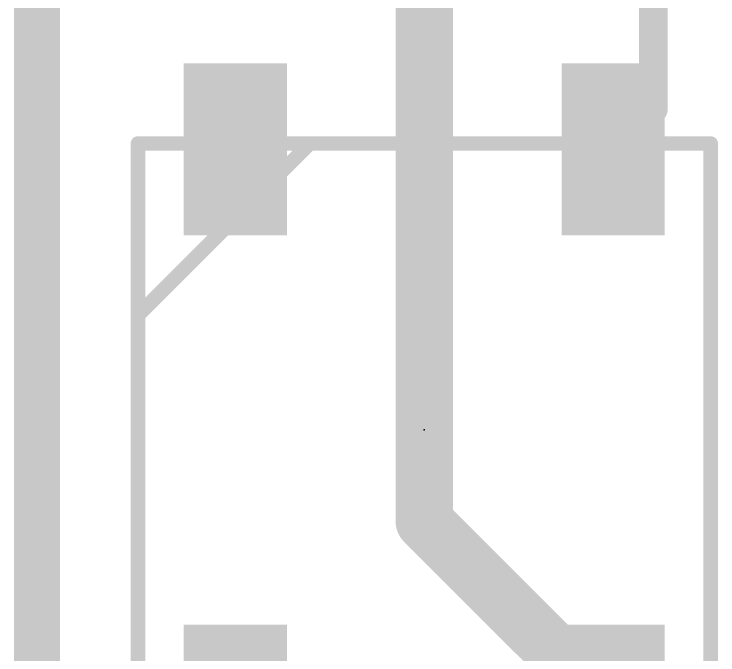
# Model space of a CAD drawing. Extents: x -10.2 to 70.2, y -5.2 to 30.2.
# Drawn here: x -0.08 to 6.06, y 9.03 to 14.63 of the extents above; entities that cross this region are included whole.
import ezdxf

# ---------------------------------------------------------------- set-up
doc = ezdxf.new("R2010")
doc.units = 0
for name, color, linetype in [('16', 175, 'CONTINUOUS'), ('20', 7, 'CONTINUOUS'), ('22', 253, 'CONTINUOUS'), ('24', 7, 'CONTINUOUS')]:
    doc.layers.add(name, color=color, linetype=linetype)

# ---------------------------------------------------------------- blocks, each defined once
blk = doc.blocks.new('RECT')
blk.add_solid([(-0.5, -0.5), (0.5, -0.5), (-0.5, 0.5), (0.5, 0.5)])

msp = doc.modelspace()

# ---------------------------------------------------------------- linework, layer by layer
at = {"layer": '16'}
for points, const_width in [([(3.5, 10.2), (3.5, 16)], 0.5), ([(5.5, 13.8), (5.5, 16)], 0.25), ([(5.15, 13.45), (5.5, 13.8)], 0.25), ([(5.15, 8.55), (3.5, 10.2)], 0.5)]:
    msp.add_lwpolyline(points, dxfattribs=dict(at, const_width=const_width))
for points, const_width in [([(5.5442, 13.7558, 1), (5.4558, 13.8442)], 0.125), ([(5.4375, 13.8, 1), (5.5625, 13.8)], 0.125), ([(5.1058, 13.4942, 1), (5.1942, 13.4058)], 0.125), ([(3.5884, 10.2884, 1), (3.4116, 10.1116)], 0.25), ([(3.375, 10.2, 1), (3.625, 10.2)], 0.25)]:
    msp.add_lwpolyline(points, format="xyb", dxfattribs=dict(at, const_width=const_width))
at = {"layer": '20', "const_width": 0.4}
msp.add_lwpolyline([(0.1187, 6.0282), (0.1187, 15.9585)], dxfattribs=at)
at = {"layer": '22', "const_width": 0.0635}
for points in [[(1, 13.5318, 1), (1, 13.4682)], [(1.0317, 13.5, 1), (0.9683, 13.5)], [(2.5, 13.5318, 1), (2.5, 13.4682)], [(2.5225, 13.4775, 1), (2.4775, 13.5225)], [(2.5, 13.4682, 1), (2.5, 13.5318)], [(6.0317, 13.5, 1), (5.9683, 13.5)], [(6, 13.4682, 1), (6, 13.5318)], [(0.9775, 12.0225, 1), (1.0225, 11.9775)], [(1.0317, 12, 1), (0.9683, 12)], [(0.9683, 12, 1), (1.0317, 12)]]:
    msp.add_lwpolyline(points, format="xyb", dxfattribs=at)
at = {"layer": '22', "const_width": 0.127}
for points in [[(1, 12), (1, 13.5)], [(1, 13.5), (2.5, 13.5)], [(2.5, 13.5), (1, 12)], [(2.5, 13.5), (6, 13.5)], [(6, 13.5), (6, 8.5)], [(1, 8.5), (1, 12)]]:
    msp.add_lwpolyline(points, dxfattribs=at)
at = {"layer": '24'}
msp.add_point((3.5, 11), dxfattribs=at)

# ---------------------------------------------------------------- block references
at = {"layer": '16', "xscale": 1.5, "yscale": 0.9, "rotation": 270}
for p in [(1.85, 13.45), (5.15, 13.45), (1.85, 8.55), (5.15, 8.55)]:
    msp.add_blockref('RECT', p, dxfattribs=at)

doc.saveas('drawing.dxf')
